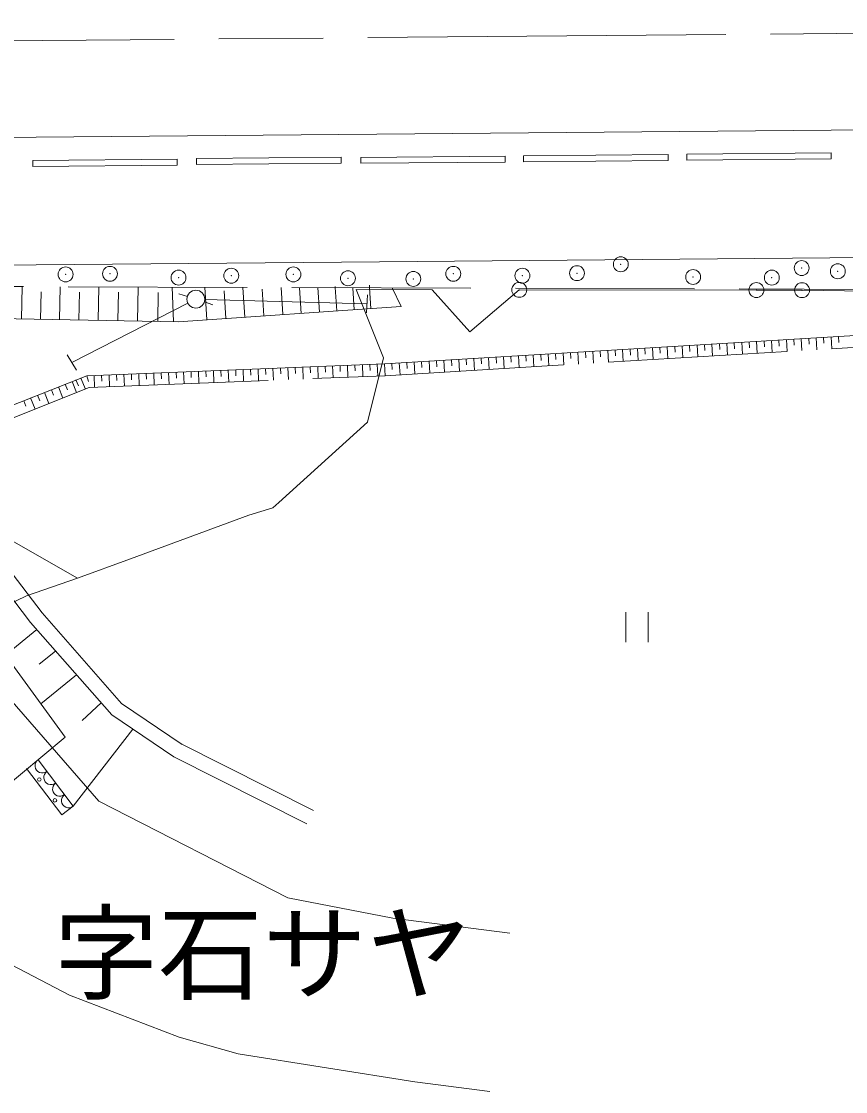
# Model space of a CAD drawing. Units: millimetres, scale not verified. Extents: x 8000 to 136000, y 4000 to 76000.
# Drawn here: x 17533 to 23059, y 49786 to 56964 of the extents above; entities that cross this region are included whole.
import ezdxf
from ezdxf.enums import TextEntityAlignment as Align

# ---------------------------------------------------------------- set-up
doc = ezdxf.new("R2010")
doc.units = ezdxf.units.MM
doc.header["$LTSCALE"] = 200
doc.header["$PDMODE"] = 32
doc.header["$PDSIZE"] = 100
doc.linetypes.add('CHAIN', pattern=[18.5, 12, -1.5, 3.5, -1.5])
doc.linetypes.add('DASHED', pattern=[7.5, 6, -1.5])
for name, color, linetype, lineweight in [('D-BMK', 2, 'CHAIN', 13), ('M-BGD', 7, 'Continuous', 13), ('M-BMK-ROW', 1, 'Continuous', 13), ('M-STR-STRC', 7, 'Continuous', 13)]:
    doc.layers.add(name, color=color, linetype=linetype, lineweight=lineweight)
doc.layers.add('M-BMK-HTXT', color=7, linetype='Continuous')
doc.styles.add('ＭＳ ゴシック', font='')
doc.styles.get('ＭＳ ゴシック').set_extended_font_data('MS Gothic')

msp = doc.modelspace()

# ---------------------------------------------------------------- linework, layer by layer
at = {"layer": 'D-BMK'}
msp.add_line((12457, 56789.9), (32156.3, 56964.4), dxfattribs=at)
at = {"layer": 'M-BGD'}
for p, q in [((13253.5, 56147.8), (47189.8, 56452.8)), ((19807.8, 56052.5), (20776.7, 56061.3)), ((20776.7, 56061.3), (20777.1, 56021.3)), ((20899.9, 56063.1), (21868.9, 56071.9)), ((20899.9, 56063.1), (20900.3, 56023.1)), ((21868.9, 56071.9), (21869.2, 56031.9)), ((21993.9, 56072.9), (22962.8, 56081.8)), ((21993.9, 56072.9), (21994.3, 56032.9)), ((22962.8, 56081.8), (22963.2, 56041.8)), ((17609, 56031.9), (18578, 56040.7)), ((17609, 56031.9), (17609.4, 55991.9)), ((18578.3, 56000.8), (17609.4, 55991.9)), ((18578, 56040.7), (18578.3, 56000.8)), ((18707.3, 56045.4), (19676.3, 56054.2)), ((18707.3, 56045.4), (18707.7, 56005.4)), ((19676.6, 56014.2), (18707.7, 56005.4)), ((19676.3, 56054.2), (19676.6, 56014.2)), ((19807.8, 56052.5), (19808.1, 56012.5)), ((20777.1, 56021.3), (19808.1, 56012.5)), ((21869.2, 56031.9), (20900.3, 56023.1)), ((22963.2, 56041.8), (21994.3, 56032.9)), ((12731.4, 55290.8), (19932.9, 55352.4)), ((19932.9, 55352.4), (23205.5, 55381.8)), ((17534.4, 54968.1), (17538, 55185.3)), ((17661.7, 54965.9), (17664.8, 55149.5)), ((17789.1, 54963.8), (17792.8, 55184.5)), ((17918.7, 54961.6), (17921.9, 55148.4)), ((18048.3, 54959.4), (18052.1, 55183.6)), ((18180.3, 54957.2), (18183.5, 55147.3)), ((18312.2, 54954.9), (18316.1, 55182.8)), ((18446.5, 54952.6), (18449.8, 55146.2)), ((18552.2, 54950.9), (18543.2, 55182.1)), ((18645.5, 55119.7), (18588.5, 55138.2)), ((18777, 54963.4), (18762.2, 55181.4)), ((18904.4, 54972), (18891.8, 55157.7)), ((19031.7, 54980.7), (19018.2, 55180.6)), ((19159.1, 54989.3), (19147, 55167.5)), ((19286.4, 54997.9), (19274.1, 55179.7)), ((19408.5, 55006.2), (19396.9, 55177)), ((19530.6, 55014.5), (19519.4, 55178.9)), ((19637, 55178.6), (19636.5, 55186.1)), ((19647.6, 55022.4), (19637, 55178.6)), ((19764.6, 55030.3), (19754.6, 55178.2)), ((19867.3, 55177.8), (19866.1, 55194.9)), ((19876.8, 55037.9), (19867.3, 55177.8)), ((20079.3, 55051.7), (20018.1, 55177.4)), ((18759.7, 55082.6), (18816.7, 55064)), ((18584.2, 54950.3), (20079.3, 55051.7)), ((16945.6, 54978), (18584.2, 54950.3)), ((22861.5, 54842.2), (22866.3, 54762.4)), ((22911.4, 54845.2), (22913.8, 54805.3)), ((22961.3, 54848.3), (22966.1, 54768.4)), ((23011.2, 54851.3), (23013.6, 54811.3)), ((21663.7, 54769.9), (21668.5, 54690)), ((21713.6, 54772.9), (21716, 54733)), ((21763.5, 54775.9), (21768.3, 54696.1)), ((21813.4, 54778.9), (21815.8, 54739)), ((21863.3, 54781.9), (21868.1, 54702.1)), ((21913.2, 54785), (21915.6, 54745)), ((21963.1, 54788), (21967.9, 54708.1)), ((22013, 54791), (22015.4, 54751.1)), ((22062.9, 54794), (22067.8, 54714.1)), ((22112.8, 54797), (22115.3, 54757.1)), ((22162.7, 54800), (22167.6, 54720.2)), ((22212.7, 54803), (22215.1, 54763.1)), ((22262.6, 54806.1), (22267.4, 54726.2)), ((22312.5, 54809.1), (22314.9, 54769.1)), ((22362.4, 54812.1), (22367.2, 54732.2)), ((22412.3, 54815.1), (22414.7, 54775.2)), ((22462.2, 54818.1), (22467, 54738.3)), ((22512.1, 54821.1), (22514.5, 54781.2)), ((22562, 54824.1), (22566.8, 54744.3)), ((22611.9, 54827.2), (22614.3, 54787.2)), ((22661.8, 54830.2), (22666.7, 54750.3)), ((22711.7, 54833.2), (22714.2, 54793.3)), ((22761.7, 54836.2), (22766.5, 54756.3)), ((22811.6, 54839.2), (22814, 54799.3)), ((20465.8, 54697.5), (20470.7, 54617.7)), ((20515.7, 54700.6), (20518.2, 54660.6)), ((20565.7, 54703.6), (20570.5, 54623.7)), ((20615.6, 54706.6), (20618, 54666.7)), ((20665.5, 54709.6), (20670.3, 54629.7)), ((20715.4, 54712.6), (20717.8, 54672.7)), ((20765.3, 54715.6), (20770.1, 54635.8)), ((20815.2, 54718.6), (20817.6, 54678.7)), ((20865.1, 54721.7), (20869.9, 54641.8)), ((20915, 54724.7), (20917.4, 54684.7)), ((20964.9, 54727.7), (20969.8, 54647.8)), ((21014.8, 54730.7), (21017.3, 54690.8)), ((21064.7, 54733.7), (21069.6, 54653.9)), ((21114.7, 54736.7), (21117.1, 54696.8)), ((21164.6, 54739.7), (21169.4, 54659.9)), ((21214.5, 54742.8), (21216.9, 54702.8)), ((21264.4, 54745.8), (21269.2, 54665.9)), ((21314.3, 54748.8), (21316.7, 54708.9)), ((21364.2, 54751.8), (21369, 54671.9)), ((21414.1, 54754.8), (21416.5, 54714.9)), ((21464, 54757.8), (21468.8, 54678)), ((21513.9, 54760.8), (21516.3, 54720.9)), ((21563.8, 54763.9), (21568.7, 54684)), ((21613.7, 54766.9), (21616.2, 54726.9)), ((18919.9, 54625.7), (18923.1, 54545.8)), ((18969.8, 54627.7), (18971.4, 54587.7)), ((19019.8, 54629.7), (19023, 54549.7)), ((19069.8, 54631.7), (19071.4, 54591.7)), ((19119.7, 54633.7), (19122.9, 54553.7)), ((19169.7, 54635.7), (19171.3, 54595.7)), ((19219.6, 54637.6), (19222.8, 54557.7)), ((19269.6, 54639.6), (19271.2, 54599.7)), ((19319.6, 54641.6), (19322.7, 54561.7)), ((19369.5, 54643.6), (19371.1, 54603.6)), ((19419.5, 54645.6), (19422.7, 54565.7)), ((19469.4, 54647.6), (19471, 54607.6)), ((19519.4, 54649.6), (19522.6, 54569.6)), ((19569.4, 54651.6), (19571, 54611.6)), ((19619.3, 54653.6), (19622.5, 54573.6)), ((19669.3, 54655.6), (19670.9, 54615.6)), ((19719.2, 54657.5), (19722.4, 54577.6)), ((19769.2, 54659.5), (19770.8, 54619.6)), ((19819.2, 54661.5), (19822.4, 54581.6)), ((19869.1, 54663.5), (19870.7, 54623.5)), ((19919.1, 54665.5), (19922.3, 54585.6)), ((19966.7, 54667.4), (19971.6, 54587.5)), ((20016.7, 54670.4), (20019.1, 54630.5)), ((20066.6, 54673.4), (20071.4, 54593.6)), ((20116.5, 54676.4), (20118.9, 54636.5)), ((20166.4, 54679.5), (20171.2, 54599.6)), ((20216.3, 54682.5), (20218.7, 54642.5)), ((20266.2, 54685.5), (20271, 54605.6)), ((20316.1, 54688.5), (20318.5, 54648.6)), ((20366, 54691.5), (20370.8, 54611.7)), ((20415.9, 54694.5), (20418.3, 54654.6)), ((17898.7, 54559.3), (17914.8, 54520.6)), ((17931.6, 54572.4), (17961.7, 54498.3)), ((17970.6, 54587.9), (17982.1, 54550)), ((18020.6, 54589.9), (18023.8, 54509.9)), ((18070.6, 54591.9), (18072.1, 54551.9)), ((18120.5, 54593.9), (18123.7, 54513.9)), ((18170.5, 54595.9), (18172.1, 54555.9)), ((18220.4, 54597.8), (18223.6, 54517.9)), ((18270.4, 54599.8), (18272, 54559.9)), ((18320.4, 54601.8), (18323.5, 54521.9)), ((18370.3, 54603.8), (18371.9, 54563.8)), ((18420.3, 54605.8), (18423.5, 54525.9)), ((18470.2, 54607.8), (18471.8, 54567.8)), ((18520.2, 54609.8), (18523.4, 54529.8)), ((18570.2, 54611.8), (18571.8, 54571.8)), ((18620.1, 54613.8), (18623.3, 54533.8)), ((18670.1, 54615.8), (18671.7, 54575.8)), ((18720, 54617.7), (18723.2, 54537.8)), ((18770, 54619.7), (18771.6, 54579.8)), ((18820, 54621.7), (18823.1, 54541.8)), ((18869.9, 54623.7), (18871.5, 54583.7)), ((17734.1, 54493.9), (17748.9, 54456.8)), ((17780.6, 54512.4), (17810.1, 54438)), ((17827.1, 54530.8), (17841.8, 54493.7)), ((17873.5, 54549.3), (17903.1, 54475)), ((17548.3, 54420.1), (17563, 54382.9)), ((17594.7, 54438.5), (17624.3, 54364.2)), ((17641.2, 54457), (17656, 54419.8)), ((17687.7, 54475.5), (17717.2, 54401.1)), ((16886.2, 53861.3), (17593.6, 52933.1)), ((21584.7, 53001.2), (21584.7, 52801.2)), ((21734.7, 52801.2), (21734.7, 53001.2)), ((17593.6, 52933.1), (18138.2, 52313.1)), ((17635.8, 52885.1), (17426, 52714.4)), ((17762.5, 52740.7), (17652.8, 52652.6)), ((17902.6, 52581.3), (17662.9, 52388.2)), ((18067, 52394.1), (17941, 52276.3)), ((18138.2, 52313.1), (18554.1, 52031.2)), ((18279.3, 52217.4), (17880.2, 51700.2)), ((17826.5, 52162.8), (16892.8, 51387.9)), ((18599, 52120.5), (19492.2, 51671.7)), ((17644.3, 52011.5), (17880.2, 51700.2)), ((17644.3, 52011.5), (17880.2, 51700.2)), ((17644.3, 52011.5), (17880.2, 51700.2)), ((18554.1, 52031.2), (19447.3, 51582.4)), ((17567.3, 51953.2), (17803.2, 51641.9)), ((17880.2, 51700.2), (17803.2, 51641.9))]:
    msp.add_line(p, q, dxfattribs=at)
at = {"layer": 'M-BGD', "linetype": 'DASHED'}
for p, q in [((19847.4, 55009.8), (19854.4, 55129.6)), ((17871.7, 54677.1), (18649.2, 55073.8)), ((18762.6, 55099.5), (19850.9, 55069.7)), ((19970.8, 54587.5), (23256.3, 54785.9)), ((17840.2, 54728.2), (17903.2, 54626)), ((17987.5, 54508.5), (19970.8, 54587.5)), ((17335.3, 54249.4), (17987.5, 54508.5)), ((17414.9, 52729.7), (17826.5, 52162.8))]:
    msp.add_line(p, q, dxfattribs=at)
at = {"layer": 'M-BGD'}
for points in [[(16912.7, 53981.8), (17292.7, 54318.5), (17970.6, 54587.9), (19966.7, 54667.4), (23234.7, 54864.8)], [(16965.7, 53922), (17671, 52996.5), (18204.9, 52388.7), (18610.2, 52113.9)]]:
    msp.add_lwpolyline(points, dxfattribs=at)
for centre, radius in [((18702.6, 55101.1), 60), ((17652.8, 51879.6), 12), ((17757.4, 51739.9), 12)]:
    msp.add_circle(centre, radius, dxfattribs=at)
for centre in [(17672.8, 51971.9), (17731.8, 51894.1), (17790.8, 51816.3), (17849.8, 51738.4)]:
    msp.add_arc(centre, 48.8, 125.7986, 308.51054, dxfattribs=at)
for p in [(21551.9, 55335.3), (22764.5, 55309.8), (17829.1, 55267.2), (18126.9, 55271.5), (18586.4, 55245.9), (18939.6, 55258.7), (19356.5, 55267.2), (19722.4, 55241.7), (20160.6, 55237.4), (20428.7, 55271.5), (20892.4, 55258.7), (21258.3, 55275.7), (22036.9, 55250.2), (22564.5, 55245.9), (23007, 55288.5)]:
    msp.add_point(p, dxfattribs=at)
at = {"layer": 'M-BMK-ROW', "color": 30}
for points in [[(12355, 54062.2), (12827.7, 54067.6), (12759.6, 54574.6), (14366.8, 54979.4), (14620.1, 54910.5), (15797.6, 54433.7), (16394.8, 54093.1), (17909.1, 53229.7), (18263.6, 53360.4), (19056.7, 53653.2), (19218.3, 53700.8), (19257.9, 53736.7), (19852.3, 54276.5), (19961.1, 54707.1), (19778.4, 55165.2), (20288, 55164.5), (20539.8, 54882.1), (20871.1, 55163.9), (22461.4, 55162.2), (22767, 55161.7), (24609.2, 55132)], [(20807.5, 50850), (20022.6, 50948.8), (19319.8, 51085.4), (18052.3, 51734.2), (17213.3, 52695.9), (17097.3, 52886.4), (17566.4, 53112.7), (17909.1, 53229.7), (16394.8, 54093.1), (15797.6, 54433.7), (14620.1, 54910.5), (14366.8, 54979.4), (13964.7, 54891.3), (12759.6, 54574.6), (12827.7, 54067.6), (12355, 54062.2)], [(12369.9, 53213.1), (12791.2, 53202.2), (12799.7, 52629.8), (13718.5, 52641.5), (14546.4, 52603.2), (14939.2, 52536.6), (15339, 52333.6), (15922, 51869.1), (16436.7, 51357.7), (16831.3, 50991.8), (17172.5, 50789), (17855.3, 50433.1), (18591.2, 50152.1), (18985.6, 50039), (20170.2, 49852.6), (20673.5, 49786.4)]]:
    msp.add_lwpolyline(points, dxfattribs=at)
at = {"layer": 'M-BMK-ROW'}
for centre in [(20871.1, 55163.9), (22461.4, 55162.2), (22767, 55161.7)]:
    msp.add_circle(centre, 50, dxfattribs=at)
for p in [(20871.1, 55163.9), (22461.4, 55162.2), (22767, 55161.7)]:
    msp.add_point(p, dxfattribs=at)
at = {"layer": 'M-STR-STRC', "linetype": 'DASHED'}
msp.add_line((29546.3, 55146.9), (14165.3, 55196.1), dxfattribs=at)

# ---------------------------------------------------------------- texts
at = {"layer": 'M-BMK-HTXT', "style": 'ＭＳ ゴシック'}
msp.add_text('字石サヤ', height=513.2, dxfattribs=at).set_placement((19150.5, 50302.8), align=Align.BOTTOM_CENTER)

doc.saveas('drawing.dxf')
